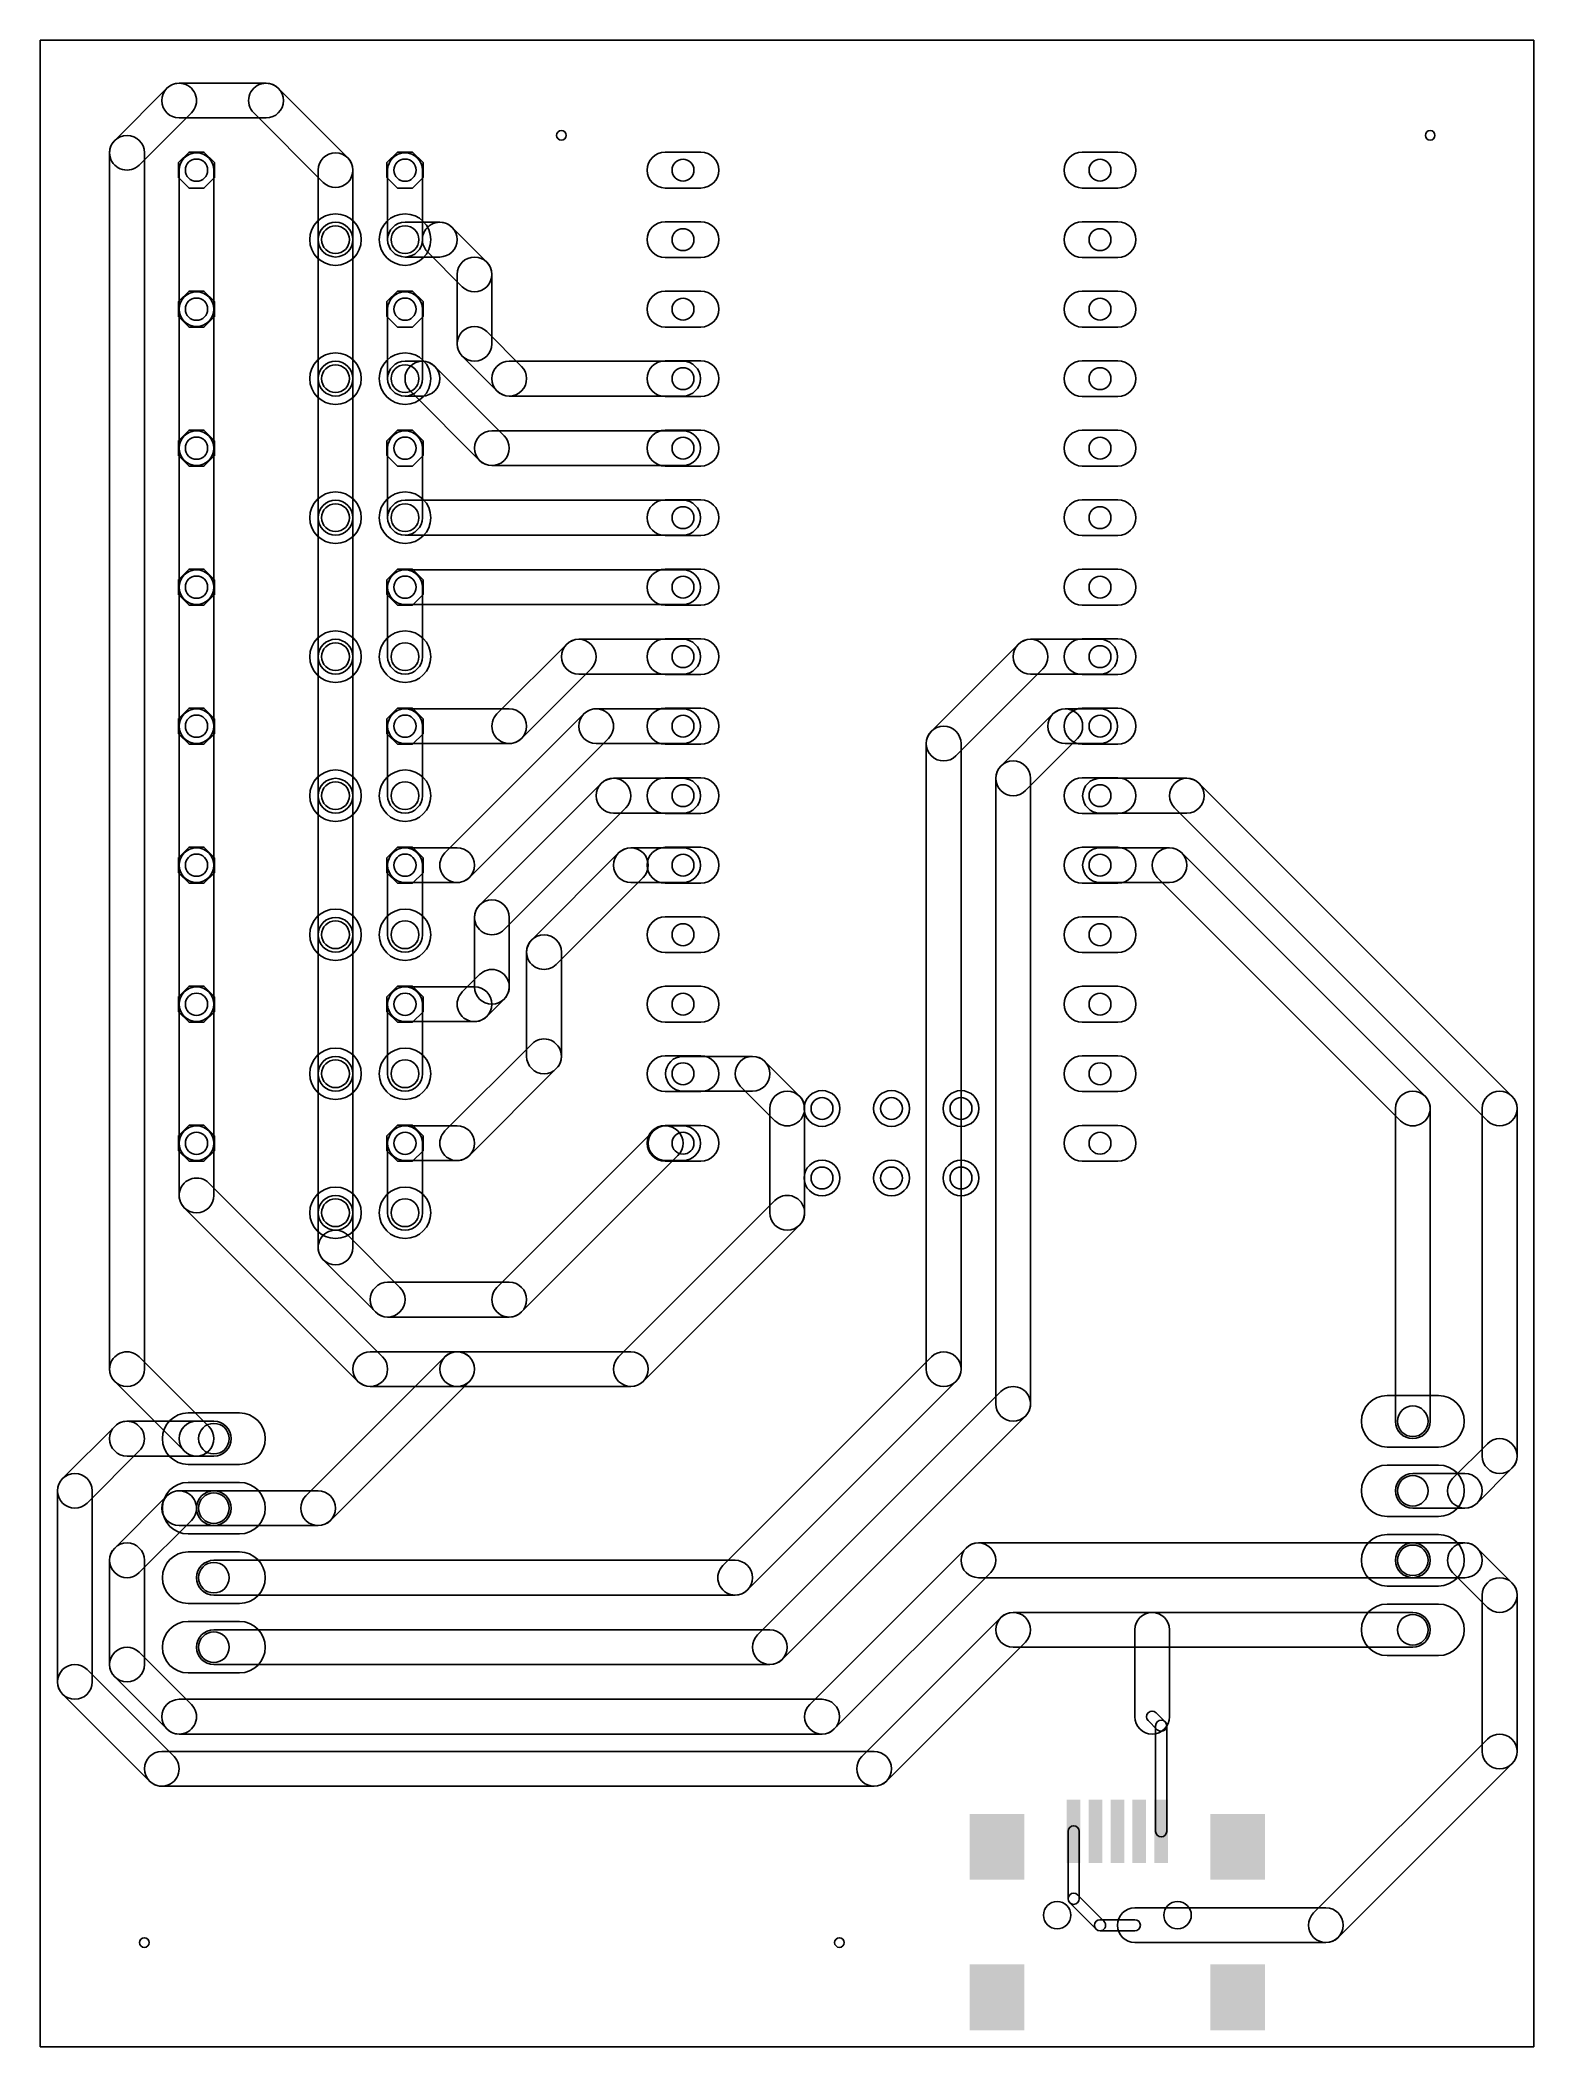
# Model space of a CAD drawing. Extents: x 12.7 to 67.3, y 8.9 to 82.2.
import ezdxf

# ---------------------------------------------------------------- set-up
doc = ezdxf.new("R2010")
doc.units = 0
for name, color, linetype in [('1', 12, 'CONTINUOUS'), ('16', 132, 'CONTINUOUS'), ('17', 110, 'CONTINUOUS'), ('20', 31, 'CONTINUOUS'), ('44', 253, 'CONTINUOUS')]:
    doc.layers.add(name, color=color, linetype=linetype)

# ---------------------------------------------------------------- blocks, each defined once
blk = doc.blocks.new('RECT')
blk.add_solid([(-0.5, -0.5), (0.5, -0.5), (-0.5, 0.5), (0.5, 0.5)])
blk = doc.blocks.new('ROUNDP')
blk.add_circle((0, 0), 0.5)
blk = doc.blocks.new('LONGP100')
blk.add_lwpolyline([(-0.5, -0.5), (0.5, -0.5, 1), (0.5, 0.5), (-0.5, 0.5, 1)], format="xyb", close=True)
blk = doc.blocks.new('OCTAGONP')
blk.add_lwpolyline([(-0.5, -0.2071), (-0.5, 0.2071), (-0.2071, 0.5), (0.2071, 0.5), (0.5, 0.2071), (0.5, -0.2071), (0.2071, -0.5), (-0.2071, -0.5)], close=True)

msp = doc.modelspace()

# ---------------------------------------------------------------- linework, layer by layer
at = {"layer": '1'}
for points in [[(64.77, 27.305), (62.865, 27.305, 1), (62.865, 26.035), (64.77, 26.035, 1)], [(66.489, 25.849), (65.219, 27.119, 1), (64.321, 26.221), (65.591, 24.951, 1)], [(66.675, 19.685), (66.675, 25.4, 1), (65.405, 25.4), (65.405, 19.685, 1)], [(53.975, 20.955), (53.975, 24.13, 1), (52.705, 24.13), (52.705, 20.955, 1)], [(53.814, 20.769), (53.484, 21.099, 1), (53.196, 20.811), (53.526, 20.481, 1)], [(53.873, 16.764), (53.873, 20.625, 1), (53.467, 20.625), (53.467, 16.764, 1)], [(60.139, 12.886), (66.489, 19.236, 1), (65.591, 20.134), (59.241, 13.784, 1)], [(50.267, 16.764), (50.267, 14.3, 1), (50.673, 14.3), (50.673, 16.764, 1)], [(50.326, 14.156), (51.291, 13.191, 1), (51.579, 13.479), (50.614, 14.444, 1)], [(52.705, 12.7), (59.69, 12.7, 1), (59.69, 13.97), (52.705, 13.97, 1)], [(51.435, 13.132), (52.705, 13.132, 1), (52.705, 13.538), (51.435, 13.538, 1)]]:
    msp.add_lwpolyline(points, format="xyb", close=True, dxfattribs=at)
at = {"layer": '16'}
for points in [[(17.331, 80.459), (15.426, 78.554, 1), (16.324, 77.656), (18.229, 79.561, 1)], [(20.955, 80.645), (17.78, 80.645, 1), (17.78, 79.375), (20.955, 79.375, 1)], [(23.944, 77.919), (21.404, 80.459, 1), (20.506, 79.561), (23.046, 77.021, 1)], [(15.24, 78.105), (15.24, 33.655, 1), (16.51, 33.655), (16.51, 78.105, 1)], [(17.78, 77.47), (17.78, 72.39, 1), (19.05, 72.39), (19.05, 77.47, 1)], [(24.13, 74.93), (24.13, 77.47, 1), (22.86, 77.47), (22.86, 74.93, 1)], [(25.4, 77.47), (25.4, 74.93, 1), (26.67, 74.93), (26.67, 77.47, 1)], [(22.86, 74.93), (22.86, 69.85, 1), (24.13, 69.85), (24.13, 74.93, 1)], [(26.035, 74.295), (27.305, 74.295, 1), (27.305, 75.565), (26.035, 75.565, 1)], [(26.856, 74.481), (28.126, 73.211, 1), (29.024, 74.109), (27.754, 75.379, 1)], [(27.94, 73.66), (27.94, 71.12, 1), (29.21, 71.12), (29.21, 73.66, 1)], [(17.78, 72.39), (17.78, 67.31, 1), (19.05, 67.31), (19.05, 72.39, 1)], [(26.67, 69.85), (26.67, 72.39, 1), (25.4, 72.39), (25.4, 69.85, 1)], [(28.126, 70.671), (29.396, 69.401, 1), (30.294, 70.299), (29.024, 71.569, 1)], [(22.86, 69.85), (22.86, 64.77, 1), (24.13, 64.77), (24.13, 69.85, 1)], [(26.035, 69.215), (26.67, 69.215, 1), (26.67, 70.485), (26.035, 70.485, 1)], [(26.221, 69.401), (28.761, 66.861, 1), (29.659, 67.759), (27.119, 70.299, 1)], [(29.845, 69.215), (36.195, 69.215, 1), (36.195, 70.485), (29.845, 70.485, 1)], [(17.78, 67.31), (17.78, 62.23, 1), (19.05, 62.23), (19.05, 67.31, 1)], [(26.67, 64.77), (26.67, 67.31, 1), (25.4, 67.31), (25.4, 64.77, 1)], [(29.21, 66.675), (36.195, 66.675, 1), (36.195, 67.945), (29.21, 67.945, 1)], [(22.86, 64.77), (22.86, 59.69, 1), (24.13, 59.69), (24.13, 64.77, 1)], [(36.195, 65.405), (26.035, 65.405, 1), (26.035, 64.135), (36.195, 64.135, 1)], [(17.78, 62.23), (17.78, 57.15, 1), (19.05, 57.15), (19.05, 62.23, 1)], [(26.67, 59.69), (26.67, 62.23, 1), (25.4, 62.23), (25.4, 59.69, 1)], [(36.195, 62.865), (26.035, 62.865, 1), (26.035, 61.595), (36.195, 61.595, 1)], [(22.86, 59.69), (22.86, 54.61, 1), (24.13, 54.61), (24.13, 59.69, 1)], [(31.936, 60.139), (29.396, 57.599, 1), (30.294, 56.701), (32.834, 59.241, 1)], [(36.195, 60.325), (32.385, 60.325, 1), (32.385, 59.055), (36.195, 59.055, 1)], [(46.169, 56.066), (49.344, 59.241, 1), (48.446, 60.139), (45.271, 56.964, 1)], [(48.895, 59.055), (51.435, 59.055, 1), (51.435, 60.325), (48.895, 60.325, 1)], [(17.78, 57.15), (17.78, 52.07, 1), (19.05, 52.07), (19.05, 57.15, 1)], [(26.67, 54.61), (26.67, 57.15, 1), (25.4, 57.15), (25.4, 54.61, 1)], [(29.845, 57.785), (26.035, 57.785, 1), (26.035, 56.515), (29.845, 56.515, 1)], [(32.571, 57.599), (27.491, 52.519, 1), (28.389, 51.621), (33.469, 56.701, 1)], [(36.195, 57.785), (33.02, 57.785, 1), (33.02, 56.515), (36.195, 56.515, 1)], [(48.709, 54.796), (50.614, 56.701, 1), (49.716, 57.599), (47.811, 55.694, 1)], [(50.165, 56.515), (51.435, 56.515, 1), (51.435, 57.785), (50.165, 57.785, 1)], [(46.355, 33.655), (46.355, 56.515, 1), (45.085, 56.515), (45.085, 33.655, 1)], [(48.895, 32.385), (48.895, 55.245, 1), (47.625, 55.245), (47.625, 32.385, 1)], [(22.86, 54.61), (22.86, 49.53, 1), (24.13, 49.53), (24.13, 54.61, 1)], [(33.206, 55.059), (28.761, 50.614, 1), (29.659, 49.716), (34.104, 54.161, 1)], [(36.195, 55.245), (33.655, 55.245, 1), (33.655, 53.975), (36.195, 53.975, 1)], [(51.435, 53.975), (54.61, 53.975, 1), (54.61, 55.245), (51.435, 55.245, 1)], [(54.161, 54.161), (65.591, 42.731, 1), (66.489, 43.629), (55.059, 55.059, 1)], [(17.78, 52.07), (17.78, 46.99, 1), (19.05, 46.99), (19.05, 52.07, 1)], [(26.67, 49.53), (26.67, 52.07, 1), (25.4, 52.07), (25.4, 49.53, 1)], [(27.94, 52.705), (26.035, 52.705, 1), (26.035, 51.435), (27.94, 51.435, 1)], [(33.841, 52.519), (30.666, 49.344, 1), (31.564, 48.446), (34.739, 51.621, 1)], [(36.195, 52.705), (34.29, 52.705, 1), (34.29, 51.435), (36.195, 51.435, 1)], [(51.435, 51.435), (53.975, 51.435, 1), (53.975, 52.705), (51.435, 52.705, 1)], [(53.526, 51.621), (62.416, 42.731, 1), (63.314, 43.629), (54.424, 52.519, 1)], [(28.575, 50.165), (28.575, 47.625, 1), (29.845, 47.625), (29.845, 50.165, 1)], [(22.86, 49.53), (22.86, 44.45, 1), (24.13, 44.45), (24.13, 49.53, 1)], [(30.48, 48.895), (30.48, 45.085, 1), (31.75, 45.085), (31.75, 48.895, 1)], [(28.761, 48.074), (28.126, 47.439, 1), (29.024, 46.541), (29.659, 47.176, 1)], [(17.78, 46.99), (17.78, 41.91, 1), (19.05, 41.91), (19.05, 46.99, 1)], [(26.67, 44.45), (26.67, 46.99, 1), (25.4, 46.99), (25.4, 44.45, 1)], [(28.575, 47.625), (26.035, 47.625, 1), (26.035, 46.355), (28.575, 46.355, 1)], [(30.666, 45.534), (27.491, 42.359, 1), (28.389, 41.461), (31.564, 44.636, 1)], [(22.86, 44.45), (22.86, 39.37, 1), (24.13, 39.37), (24.13, 44.45, 1)], [(38.735, 45.085), (36.195, 45.085, 1), (36.195, 43.815), (38.735, 43.815, 1)], [(40.454, 43.629), (39.184, 44.899, 1), (38.286, 44.001), (39.556, 42.731, 1)], [(40.64, 39.37), (40.64, 43.18, 1), (39.37, 43.18), (39.37, 39.37, 1)], [(62.23, 43.18), (62.23, 31.75, 1), (63.5, 31.75), (63.5, 43.18, 1)], [(65.405, 43.18), (65.405, 30.48, 1), (66.675, 30.48), (66.675, 43.18, 1)], [(17.78, 41.91), (17.78, 40.005, 1), (19.05, 40.005), (19.05, 41.91, 1)], [(26.67, 39.37), (26.67, 41.91, 1), (25.4, 41.91), (25.4, 39.37, 1)], [(27.94, 42.545), (26.035, 42.545, 1), (26.035, 41.275), (27.94, 41.275, 1)], [(30.294, 35.746), (36.009, 41.461, 1), (35.111, 42.359), (29.396, 36.644, 1)], [(35.56, 41.275), (36.195, 41.275, 1), (36.195, 42.545), (35.56, 42.545, 1)], [(17.966, 39.556), (24.316, 33.206, 1), (25.214, 34.104), (18.864, 40.454, 1)], [(22.86, 39.37), (22.86, 38.1, 1), (24.13, 38.1), (24.13, 39.37, 1)], [(34.739, 33.206), (40.454, 38.921, 1), (39.556, 39.819), (33.841, 34.104, 1)], [(23.046, 37.651), (24.951, 35.746, 1), (25.849, 36.644), (23.944, 38.549, 1)], [(25.4, 35.56), (29.845, 35.56, 1), (29.845, 36.83), (25.4, 36.83, 1)], [(15.426, 33.206), (17.966, 30.666, 1), (18.864, 31.564), (16.324, 34.104, 1)], [(23.309, 28.126), (28.389, 33.206, 1), (27.491, 34.104), (22.411, 29.024, 1)], [(24.765, 33.02), (27.94, 33.02, 1), (27.94, 34.29), (24.765, 34.29, 1)], [(27.94, 33.02), (34.29, 33.02, 1), (34.29, 34.29), (27.94, 34.29, 1)], [(38.549, 25.586), (46.169, 33.206, 1), (45.271, 34.104), (37.651, 26.484, 1)], [(39.819, 23.046), (48.709, 31.936, 1), (47.811, 32.834), (38.921, 23.944, 1)], [(14.419, 28.761), (16.324, 30.666, 1), (15.426, 31.564), (13.521, 29.659, 1)], [(15.875, 30.48), (19.05, 30.48, 1), (19.05, 31.75), (15.875, 31.75, 1)], [(18.415, 30.48), (19.05, 30.48, 1), (19.05, 31.75), (18.415, 31.75, 1)], [(65.591, 30.929), (64.321, 29.659, 1), (65.219, 28.761), (66.489, 30.031, 1)], [(14.605, 22.225), (14.605, 29.21, 1), (13.335, 29.21), (13.335, 22.225, 1)], [(64.77, 29.845), (62.865, 29.845, 1), (62.865, 28.575), (64.77, 28.575, 1)], [(16.324, 26.221), (18.229, 28.126, 1), (17.331, 29.024), (15.426, 27.119, 1)], [(17.78, 27.94), (19.05, 27.94, 1), (19.05, 29.21), (17.78, 29.21, 1)], [(19.05, 27.94), (22.86, 27.94, 1), (22.86, 29.21), (19.05, 29.21, 1)], [(16.51, 22.86), (16.51, 26.67, 1), (15.24, 26.67), (15.24, 22.86, 1)], [(46.541, 27.119), (40.826, 21.404, 1), (41.724, 20.506), (47.439, 26.221, 1)], [(62.865, 27.305), (46.99, 27.305, 1), (46.99, 26.035), (62.865, 26.035, 1)], [(19.05, 25.4), (38.1, 25.4, 1), (38.1, 26.67), (19.05, 26.67, 1)], [(47.811, 24.579), (42.731, 19.499, 1), (43.629, 18.601), (48.709, 23.681, 1)], [(62.865, 24.765), (48.26, 24.765, 1), (48.26, 23.495), (62.865, 23.495, 1)], [(18.229, 21.404), (16.324, 23.309, 1), (15.426, 22.411), (17.331, 20.506, 1)], [(19.05, 22.86), (39.37, 22.86, 1), (39.37, 24.13), (19.05, 24.13, 1)], [(17.594, 19.499), (14.419, 22.674, 1), (13.521, 21.776), (16.696, 18.601, 1)], [(41.275, 21.59), (17.78, 21.59, 1), (17.78, 20.32), (41.275, 20.32, 1)], [(43.18, 19.685), (17.145, 19.685, 1), (17.145, 18.415), (43.18, 18.415, 1)]]:
    msp.add_lwpolyline(points, format="xyb", close=True, dxfattribs=at)
at = {"layer": '20'}
for p, q in [((67.29, 82.22), (12.7, 82.22)), ((12.7, 82.22), (12.7, 8.89)), ((67.29, 8.89), (67.29, 82.22)), ((12.7, 8.89), (67.29, 8.89))]:
    msp.add_line(p, q, dxfattribs=at)
for centre, radius in [((31.75, 78.74), 0.175), ((63.5, 78.74), 0.175), ((49.87, 13.7), 0.5), ((54.27, 13.7), 0.5), ((16.51, 12.7), 0.175), ((41.91, 12.7), 0.175)]:
    msp.add_circle(centre, radius, dxfattribs=at)
at = {"layer": '44'}
for centre, radius in [((18.415, 77.47), 0.406), ((26.035, 77.47), 0.406), ((36.195, 77.47), 0.4), ((51.435, 77.47), 0.4), ((23.495, 74.93), 0.508), ((26.035, 74.93), 0.508), ((36.195, 74.93), 0.4), ((51.435, 74.93), 0.4), ((18.415, 72.39), 0.406), ((26.035, 72.39), 0.406), ((36.195, 72.39), 0.4), ((51.435, 72.39), 0.4), ((23.495, 69.85), 0.508), ((26.035, 69.85), 0.508), ((36.195, 69.85), 0.4), ((51.435, 69.85), 0.4), ((18.415, 67.31), 0.406), ((26.035, 67.31), 0.406), ((36.195, 67.31), 0.4), ((51.435, 67.31), 0.4), ((23.495, 64.77), 0.508), ((26.035, 64.77), 0.508), ((36.195, 64.77), 0.4), ((51.435, 64.77), 0.4), ((18.415, 62.23), 0.406), ((26.035, 62.23), 0.406), ((36.195, 62.23), 0.4), ((51.435, 62.23), 0.4), ((23.495, 59.69), 0.508), ((26.035, 59.69), 0.508), ((36.195, 59.69), 0.4), ((51.435, 59.69), 0.4), ((18.415, 57.15), 0.406), ((26.035, 57.15), 0.406), ((36.195, 57.15), 0.4), ((51.435, 57.15), 0.4), ((23.495, 54.61), 0.508), ((26.035, 54.61), 0.508), ((36.195, 54.61), 0.4), ((51.435, 54.61), 0.4), ((18.415, 52.07), 0.406), ((26.035, 52.07), 0.406), ((36.195, 52.07), 0.4), ((51.435, 52.07), 0.4), ((23.495, 49.53), 0.508), ((26.035, 49.53), 0.508), ((36.195, 49.53), 0.4), ((51.435, 49.53), 0.4), ((18.415, 46.99), 0.406), ((26.035, 46.99), 0.406), ((36.195, 46.99), 0.4), ((51.435, 46.99), 0.4), ((23.495, 44.45), 0.508), ((26.035, 44.45), 0.508), ((36.195, 44.45), 0.4), ((51.435, 44.45), 0.4), ((41.275, 43.18), 0.4), ((43.815, 43.18), 0.4), ((46.355, 43.18), 0.4), ((18.415, 41.91), 0.406), ((26.035, 41.91), 0.406), ((36.195, 41.91), 0.4), ((51.435, 41.91), 0.4), ((41.275, 40.64), 0.4), ((43.815, 40.64), 0.4), ((46.355, 40.64), 0.4), ((23.495, 39.37), 0.508), ((26.035, 39.37), 0.508), ((62.865, 31.75), 0.559), ((19.05, 31.115), 0.559), ((62.865, 29.21), 0.559), ((19.05, 28.575), 0.559), ((62.865, 26.67), 0.559), ((19.05, 26.035), 0.559), ((62.865, 24.13), 0.559), ((19.05, 23.495), 0.559)]:
    msp.add_circle(centre, radius, dxfattribs=at)

# ---------------------------------------------------------------- block references
at = {"layer": '1', "xscale": 0.5, "yscale": 2.308, "rotation": 180}
for p in [(50.47, 16.764), (51.27, 16.764), (52.07, 16.764), (52.87, 16.764), (53.67, 16.764)]:
    msp.add_blockref('RECT', p, dxfattribs=at)
at = {"layer": '1', "xscale": 2, "yscale": 2.4}
for p in [(47.67, 16.2), (56.47, 16.2), (47.67, 10.7), (56.47, 10.7)]:
    msp.add_blockref('RECT', p, dxfattribs=at)
at = {"layer": '17'}
for name, p, xscale, yscale, rotation in [('OCTAGONP', (18.415, 77.47), 1.3208, 1.3208, 180), ('OCTAGONP', (18.415, 77.47), 1.3208, 1.3208, 180), ('OCTAGONP', (26.035, 77.47), 1.3208, 1.3208, 180), ('OCTAGONP', (26.035, 77.47), 1.3208, 1.3208, 180), ('ROUNDP', (23.495, 74.93), 1.8796, 1.8796, 90), ('ROUNDP', (23.495, 74.93), 1.8796, 1.8796, 90), ('ROUNDP', (26.035, 74.93), 1.8796, 1.8796, 90), ('ROUNDP', (26.035, 74.93), 1.8796, 1.8796, 90), ('LONGP100', (36.195, 74.93), 1.308, 1.308, 180), ('LONGP100', (36.195, 74.93), 1.308, 1.308, 180), ('OCTAGONP', (18.415, 72.39), 1.3208, 1.3208, 180), ('OCTAGONP', (18.415, 72.39), 1.3208, 1.3208, 180), ('OCTAGONP', (26.035, 72.39), 1.3208, 1.3208, 180), ('OCTAGONP', (26.035, 72.39), 1.3208, 1.3208, 180), ('LONGP100', (36.195, 72.39), 1.308, 1.308, 180), ('LONGP100', (36.195, 72.39), 1.308, 1.308, 180), ('ROUNDP', (23.495, 69.85), 1.8796, 1.8796, 90), ('ROUNDP', (23.495, 69.85), 1.8796, 1.8796, 90), ('ROUNDP', (26.035, 69.85), 1.8796, 1.8796, 90), ('ROUNDP', (26.035, 69.85), 1.8796, 1.8796, 90), ('OCTAGONP', (18.415, 67.31), 1.3208, 1.3208, 180), ('OCTAGONP', (18.415, 67.31), 1.3208, 1.3208, 180), ('OCTAGONP', (26.035, 67.31), 1.3208, 1.3208, 180), ('OCTAGONP', (26.035, 67.31), 1.3208, 1.3208, 180), ('ROUNDP', (23.495, 64.77), 1.8796, 1.8796, 90), ('ROUNDP', (23.495, 64.77), 1.8796, 1.8796, 90), ('ROUNDP', (26.035, 64.77), 1.8796, 1.8796, 90), ('ROUNDP', (26.035, 64.77), 1.8796, 1.8796, 90), ('OCTAGONP', (18.415, 62.23), 1.3208, 1.3208, 180), ('OCTAGONP', (18.415, 62.23), 1.3208, 1.3208, 180), ('OCTAGONP', (26.035, 62.23), 1.3208, 1.3208, 180), ('OCTAGONP', (26.035, 62.23), 1.3208, 1.3208, 180), ('ROUNDP', (23.495, 59.69), 1.8796, 1.8796, 90), ('ROUNDP', (23.495, 59.69), 1.8796, 1.8796, 90), ('ROUNDP', (26.035, 59.69), 1.8796, 1.8796, 90), ('ROUNDP', (26.035, 59.69), 1.8796, 1.8796, 90), ('LONGP100', (36.195, 59.69), 1.308, 1.308, 180), ('LONGP100', (36.195, 59.69), 1.308, 1.308, 180), ('OCTAGONP', (18.415, 57.15), 1.3208, 1.3208, 180), ('OCTAGONP', (18.415, 57.15), 1.3208, 1.3208, 180), ('OCTAGONP', (26.035, 57.15), 1.3208, 1.3208, 180), ('OCTAGONP', (26.035, 57.15), 1.3208, 1.3208, 180), ('LONGP100', (36.195, 57.15), 1.308, 1.308, 180), ('LONGP100', (36.195, 57.15), 1.308, 1.308, 180), ('ROUNDP', (23.495, 54.61), 1.8796, 1.8796, 90), ('ROUNDP', (23.495, 54.61), 1.8796, 1.8796, 90), ('ROUNDP', (26.035, 54.61), 1.8796, 1.8796, 90), ('ROUNDP', (26.035, 54.61), 1.8796, 1.8796, 90), ('LONGP100', (36.195, 54.61), 1.308, 1.308, 180), ('LONGP100', (36.195, 54.61), 1.308, 1.308, 180), ('OCTAGONP', (18.415, 52.07), 1.3208, 1.3208, 180), ('OCTAGONP', (18.415, 52.07), 1.3208, 1.3208, 180), ('OCTAGONP', (26.035, 52.07), 1.3208, 1.3208, 180), ('OCTAGONP', (26.035, 52.07), 1.3208, 1.3208, 180), ('LONGP100', (36.195, 52.07), 1.308, 1.308, 180), ('LONGP100', (36.195, 52.07), 1.308, 1.308, 180), ('ROUNDP', (23.495, 49.53), 1.8796, 1.8796, 90), ('ROUNDP', (23.495, 49.53), 1.8796, 1.8796, 90), ('ROUNDP', (26.035, 49.53), 1.8796, 1.8796, 90), ('ROUNDP', (26.035, 49.53), 1.8796, 1.8796, 90), ('OCTAGONP', (18.415, 46.99), 1.3208, 1.3208, 180), ('OCTAGONP', (18.415, 46.99), 1.3208, 1.3208, 180), ('OCTAGONP', (26.035, 46.99), 1.3208, 1.3208, 180), ('OCTAGONP', (26.035, 46.99), 1.3208, 1.3208, 180), ('ROUNDP', (23.495, 44.45), 1.8796, 1.8796, 90), ('ROUNDP', (23.495, 44.45), 1.8796, 1.8796, 90), ('ROUNDP', (26.035, 44.45), 1.8796, 1.8796, 90), ('ROUNDP', (26.035, 44.45), 1.8796, 1.8796, 90), ('ROUNDP', (41.275, 43.18), 1.308, 1.308, 90), ('ROUNDP', (41.275, 43.18), 1.308, 1.308, 90), ('ROUNDP', (43.815, 43.18), 1.308, 1.308, 90), ('ROUNDP', (43.815, 43.18), 1.308, 1.308, 90), ('ROUNDP', (46.355, 43.18), 1.308, 1.308, 90), ('ROUNDP', (46.355, 43.18), 1.308, 1.308, 90), ('OCTAGONP', (18.415, 41.91), 1.3208, 1.3208, 180), ('OCTAGONP', (18.415, 41.91), 1.3208, 1.3208, 180), ('OCTAGONP', (26.035, 41.91), 1.3208, 1.3208, 180), ('OCTAGONP', (26.035, 41.91), 1.3208, 1.3208, 180), ('ROUNDP', (41.275, 40.64), 1.308, 1.308, 90), ('ROUNDP', (41.275, 40.64), 1.308, 1.308, 90), ('ROUNDP', (43.815, 40.64), 1.308, 1.308, 90), ('ROUNDP', (43.815, 40.64), 1.308, 1.308, 90), ('ROUNDP', (46.355, 40.64), 1.308, 1.308, 90), ('ROUNDP', (46.355, 40.64), 1.308, 1.308, 90), ('ROUNDP', (23.495, 39.37), 1.8796, 1.8796, 90), ('ROUNDP', (23.495, 39.37), 1.8796, 1.8796, 90), ('ROUNDP', (26.035, 39.37), 1.8796, 1.8796, 90), ('ROUNDP', (26.035, 39.37), 1.8796, 1.8796, 90), ('LONGP100', (62.865, 31.75), 1.8796, 1.8796, 180), ('LONGP100', (62.865, 31.75), 1.8796, 1.8796, 180), ('LONGP100', (62.865, 29.21), 1.8796, 1.8796, 180), ('LONGP100', (62.865, 29.21), 1.8796, 1.8796, 180), ('LONGP100', (62.865, 26.67), 1.8796, 1.8796, 180), ('LONGP100', (62.865, 26.67), 1.8796, 1.8796, 180), ('LONGP100', (62.865, 24.13), 1.8796, 1.8796, 180), ('LONGP100', (62.865, 24.13), 1.8796, 1.8796, 180)]:
    msp.add_blockref(name, p, dxfattribs=dict(at, xscale=xscale, yscale=yscale, rotation=rotation))
for p, xscale, yscale in [((36.195, 77.47), 1.308, 1.308), ((36.195, 77.47), 1.308, 1.308), ((51.435, 77.47), 1.308, 1.308), ((51.435, 77.47), 1.308, 1.308), ((51.435, 74.93), 1.308, 1.308), ((51.435, 74.93), 1.308, 1.308), ((51.435, 72.39), 1.308, 1.308), ((51.435, 72.39), 1.308, 1.308), ((36.195, 69.85), 1.308, 1.308), ((36.195, 69.85), 1.308, 1.308), ((51.435, 69.85), 1.308, 1.308), ((51.435, 69.85), 1.308, 1.308), ((36.195, 67.31), 1.308, 1.308), ((36.195, 67.31), 1.308, 1.308), ((51.435, 67.31), 1.308, 1.308), ((51.435, 67.31), 1.308, 1.308), ((36.195, 64.77), 1.308, 1.308), ((36.195, 64.77), 1.308, 1.308), ((51.435, 64.77), 1.308, 1.308), ((51.435, 64.77), 1.308, 1.308), ((36.195, 62.23), 1.308, 1.308), ((36.195, 62.23), 1.308, 1.308), ((51.435, 62.23), 1.308, 1.308), ((51.435, 62.23), 1.308, 1.308), ((51.435, 59.69), 1.308, 1.308), ((51.435, 59.69), 1.308, 1.308), ((51.435, 57.15), 1.308, 1.308), ((51.435, 57.15), 1.308, 1.308), ((51.435, 54.61), 1.308, 1.308), ((51.435, 54.61), 1.308, 1.308), ((51.435, 52.07), 1.308, 1.308), ((51.435, 52.07), 1.308, 1.308), ((36.195, 49.53), 1.308, 1.308), ((36.195, 49.53), 1.308, 1.308), ((51.435, 49.53), 1.308, 1.308), ((51.435, 49.53), 1.308, 1.308), ((36.195, 46.99), 1.308, 1.308), ((36.195, 46.99), 1.308, 1.308), ((51.435, 46.99), 1.308, 1.308), ((51.435, 46.99), 1.308, 1.308), ((36.195, 44.45), 1.308, 1.308), ((36.195, 44.45), 1.308, 1.308), ((51.435, 44.45), 1.308, 1.308), ((51.435, 44.45), 1.308, 1.308), ((36.195, 41.91), 1.308, 1.308), ((36.195, 41.91), 1.308, 1.308), ((51.435, 41.91), 1.308, 1.308), ((51.435, 41.91), 1.308, 1.308), ((19.05, 31.115), 1.8796, 1.8796), ((19.05, 31.115), 1.8796, 1.8796), ((19.05, 28.575), 1.8796, 1.8796), ((19.05, 28.575), 1.8796, 1.8796), ((19.05, 26.035), 1.8796, 1.8796), ((19.05, 26.035), 1.8796, 1.8796), ((19.05, 23.495), 1.8796, 1.8796), ((19.05, 23.495), 1.8796, 1.8796)]:
    msp.add_blockref('LONGP100', p, dxfattribs=dict(at, xscale=xscale, yscale=yscale))

doc.saveas('drawing.dxf')
